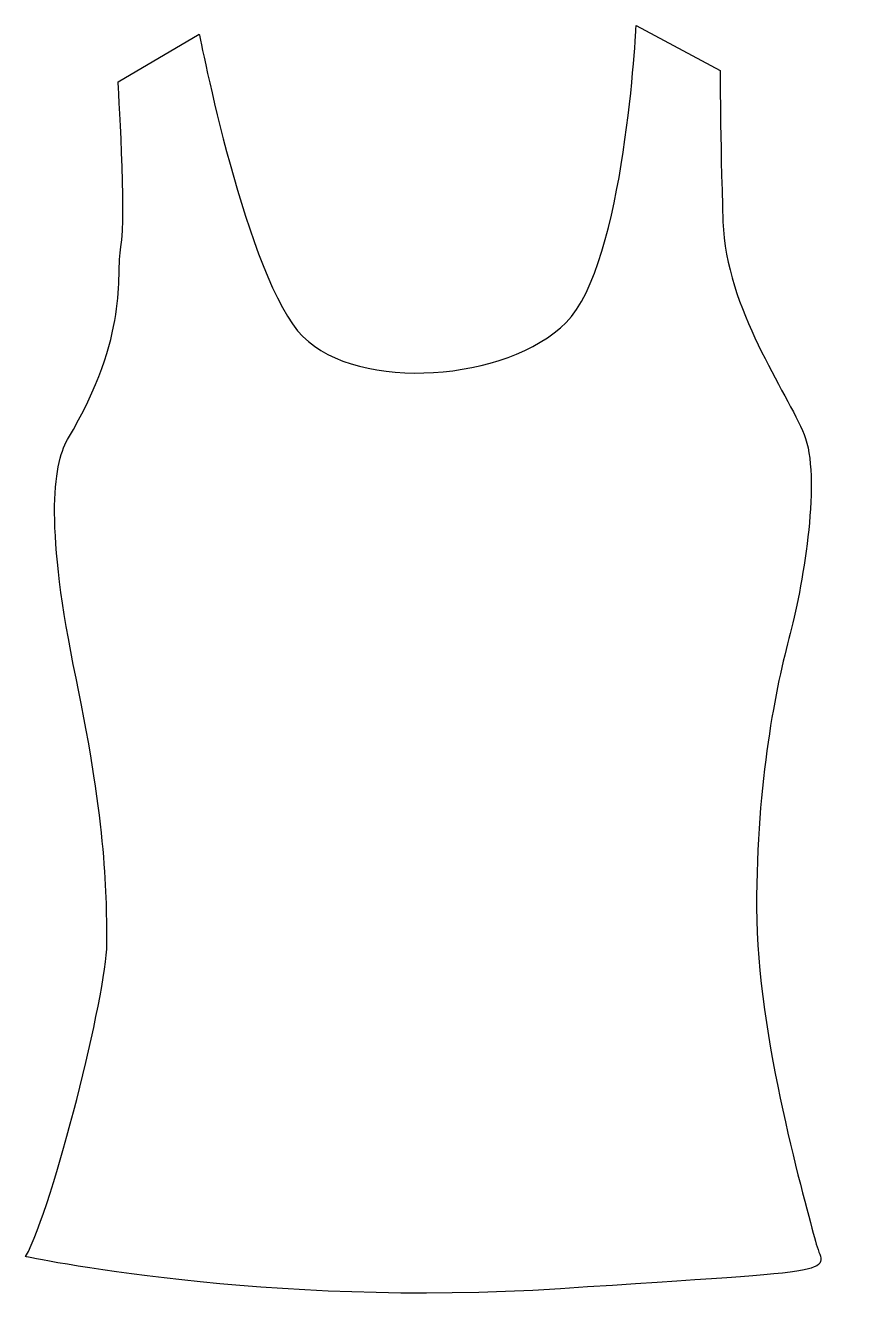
# Model space of a CAD drawing. Header units: centimetres. Extents: x -6.3 to 6.9, y -10.3 to 10.
import ezdxf

# ---------------------------------------------------------------- set-up
doc = ezdxf.new("R2010")
doc.units = ezdxf.units.CM
doc.header["$MEASUREMENT"] = 0
doc.layers.add('Camada 1', color=7, linetype='Continuous')

msp = doc.modelspace()

# ---------------------------------------------------------------- linework, layer by layer
at = {"layer": 'Camada 1'}
msp.add_open_spline([(-6.28888, -9.44392), (-6.28888, -9.44392), (-2.52399, -10.26331), (2.17136, -9.9533), (2.17136, -9.9533), (6.86647, -9.64329), (6.33495, -9.73176), (6.20213, -9.20022), (6.20213, -9.20022), (6.06928, -8.66891), (5.27188, -5.96664), (5.27188, -3.92919), (5.27188, -3.92919), (5.27188, -1.89174), (5.58189, -0.43021), (5.80343, 0.41159), (5.80343, 0.41159), (6.02497, 1.25312), (6.29061, 2.89209), (6.02497, 3.55645), (6.02497, 3.55645), (5.75906, 4.22079), (4.78471, 5.54977), (4.74034, 6.92285), (4.74034, 6.92285), (4.696, 8.29593), (4.696, 9.31466), (4.696, 9.31466), (4.696, 9.31466), (4.696, 9.31466), (3.36727, 10.02336), (3.36727, 10.02336), (3.36727, 10.02336), (3.36727, 10.02336), (3.1901, 6.25847), (2.25986, 5.32822), (2.25986, 5.32822), (1.32961, 4.39797), (-1.01782, 4.22102), (-1.90373, 5.10692), (-1.90373, 5.10692), (-2.78966, 5.99259), (-3.54272, 9.89051), (-3.54272, 9.89051), (-3.54272, 9.89051), (-3.54272, 9.89051), (-4.82708, 9.13745), (-4.82708, 9.13745), (-4.82708, 9.13745), (-4.82708, 9.13745), (-4.69426, 7.01131), (-4.78274, 6.52413), (-4.78274, 6.52413), (-4.87145, 6.03693), (-4.62775, 5.17322), (-5.62451, 3.47893), (-5.62451, 3.47893), (-5.86396, 3.07195), (-5.97887, 2.05031), (-5.49169, -0.29715), (-5.49169, -0.29715), (-5.00427, -2.64482), (-5.00427, -3.75203), (-5.00427, -4.50511), (-5.00427, -4.50511), (-5.00428, -5.25816), (-5.84605, -8.64676), (-6.28888, -9.44392)], degree=3, knots=[0, 0, 0, 0, 0.05555556, 0.05555556, 0.05555556, 0.05555556, 0.11111111, 0.11111111, 0.11111111, 0.11111111, 0.16666667, 0.16666667, 0.16666667, 0.16666667, 0.22222222, 0.22222222, 0.22222222, 0.22222222, 0.27777778, 0.27777778, 0.27777778, 0.27777778, 0.33333333, 0.33333333, 0.33333333, 0.33333333, 0.38888889, 0.38888889, 0.38888889, 0.38888889, 0.44444444, 0.44444444, 0.44444444, 0.44444444, 0.5, 0.5, 0.5, 0.5, 0.55555556, 0.55555556, 0.55555556, 0.55555556, 0.61111111, 0.61111111, 0.61111111, 0.61111111, 0.66666667, 0.66666667, 0.66666667, 0.66666667, 0.72222222, 0.72222222, 0.72222222, 0.72222222, 0.77777778, 0.77777778, 0.77777778, 0.77777778, 0.83333333, 0.83333333, 0.83333333, 0.83333333, 0.88888889, 0.88888889, 0.88888889, 0.88888889, 1, 1, 1, 1], dxfattribs=at)

doc.saveas('drawing.dxf')
